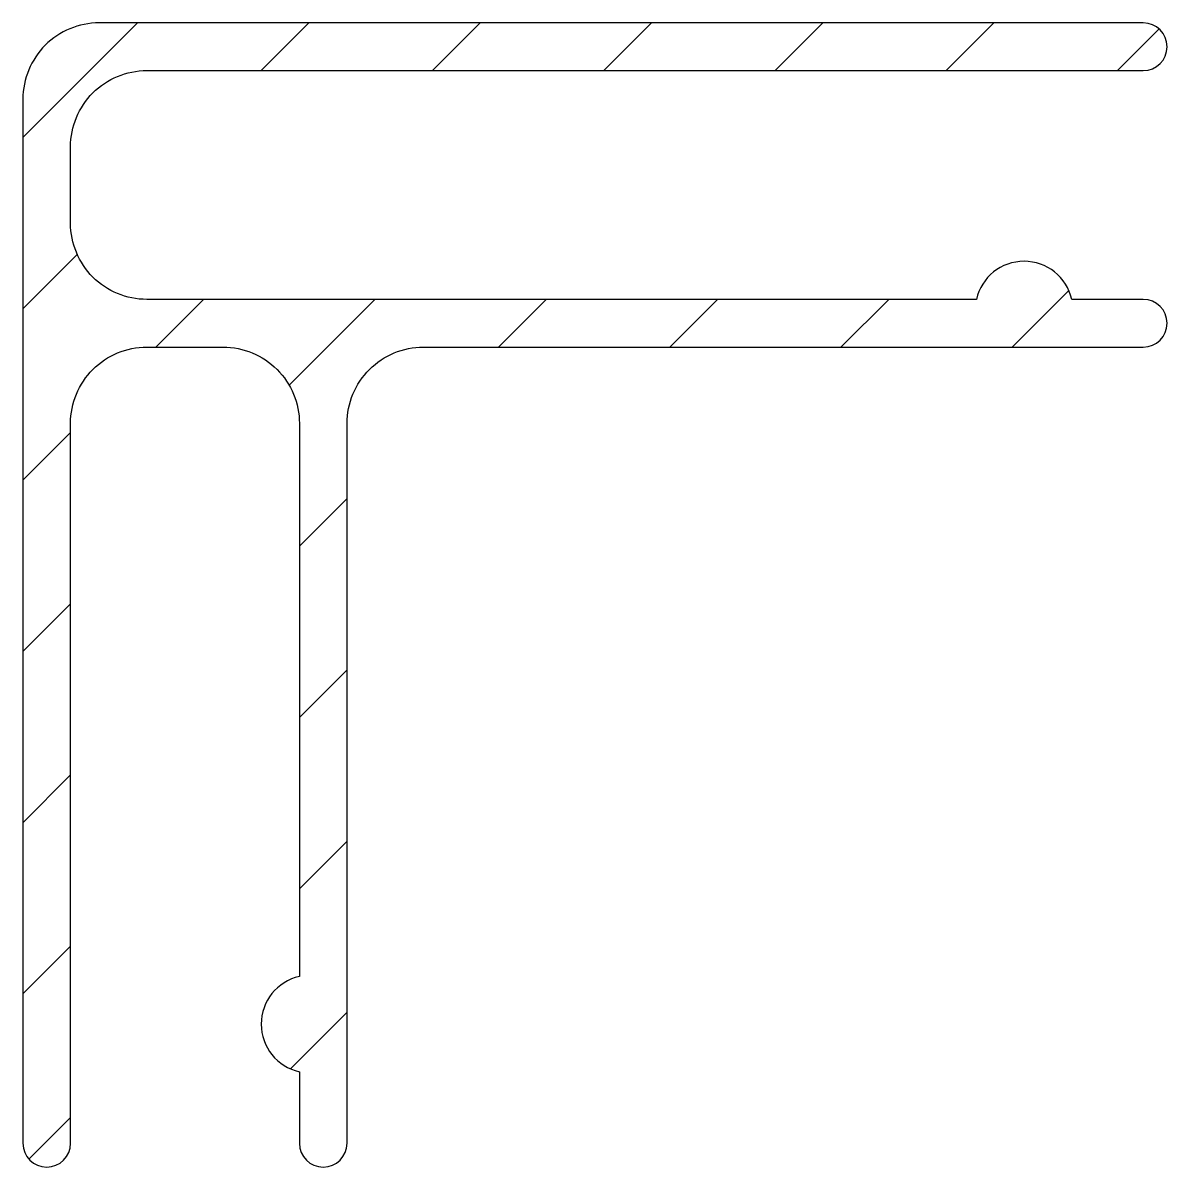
# Model space of a CAD drawing. Extents: x 163.7 to 193.7, y 200.4 to 230.4.
import ezdxf

# ---------------------------------------------------------------- set-up
doc = ezdxf.new("R2010")
doc.units = 0
doc.header["$LTSCALE"] = 15
doc.layers.get('0').update_dxf_attribs({"linetype": 'CONTINUOUS'})

# ---------------------------------------------------------------- blocks, each defined once
blk = doc.blocks.new('*X22')
at = {"color": 0, "linetype": 'BYBLOCK'}
for p, q in [((163.668, 227.363), (166.677, 230.372)), ((169.918, 229.122), (171.168, 230.372)), ((174.408, 229.122), (175.658, 230.372)), ((178.898, 229.122), (180.148, 230.372)), ((183.388, 229.122), (184.638, 230.372)), ((187.878, 229.122), (189.128, 230.372)), ((192.368, 229.122), (193.459, 230.214)), ((163.668, 222.873), (165.095, 224.3)), ((189.608, 221.872), (191.092, 223.356)), ((167.158, 221.872), (168.408, 223.122)), ((170.649, 220.874), (172.898, 223.122)), ((176.138, 221.872), (177.388, 223.122)), ((180.628, 221.872), (181.878, 223.122)), ((185.118, 221.872), (186.368, 223.122)), ((163.668, 218.383), (164.918, 219.633)), ((170.918, 216.653), (172.168, 217.903)), ((163.668, 213.893), (164.918, 215.143)), ((170.918, 212.163), (172.168, 213.413)), ((163.668, 209.403), (164.918, 210.653)), ((170.918, 207.672), (172.168, 208.922)), ((163.668, 204.913), (164.918, 206.163)), ((170.685, 202.949), (172.168, 204.432)), ((163.827, 200.581), (164.918, 201.672))]:
    blk.add_line(p, q, dxfattribs=at)

msp = doc.modelspace()

# ---------------------------------------------------------------- linework, layer by layer
at = {"color": 0, "linetype": 'BYBLOCK', "ltscale": 0.05}
msp.add_lwpolyline([(193.043, 230.372), (165.668, 230.372, 0.414214), (163.668, 228.372), (163.668, 200.997, 1), (164.918, 200.997), (164.918, 219.872, -0.414214), (166.918, 221.872), (168.918, 221.872, -0.414214), (170.918, 219.872), (170.918, 205.372, 0.8), (170.918, 202.872), (170.918, 200.997, 1), (172.168, 200.997), (172.168, 219.872, -0.414214), (174.168, 221.872), (193.043, 221.872, 1), (193.043, 223.122), (191.168, 223.122, 0.8), (188.668, 223.122), (166.918, 223.122, -0.414214), (164.918, 225.122), (164.918, 227.122, -0.414214), (166.918, 229.122), (193.043, 229.122, 1)], format="xyb", close=True, dxfattribs=at)

# ---------------------------------------------------------------- block references
at = {"color": 0, "linetype": 'CONTINUOUS', "ltscale": 0.05}
msp.add_blockref('*X22', (0, 0), dxfattribs=at)

doc.saveas('drawing.dxf')
